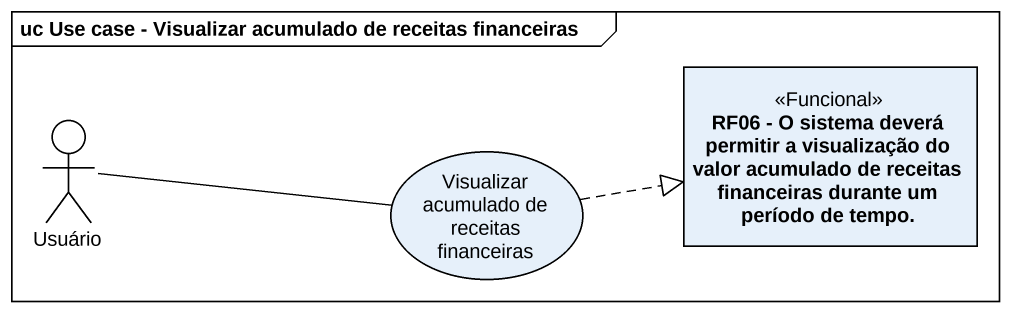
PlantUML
@startuml
mainframe uc Use case - Visualizar acumulado de receitas financeiras
allowmixing
hide circle
hide empty members
class "RF06 - O sistema deverá permitir a visualização do valor acumulado de receitas financeiras durante um período de tempo." as RF06_O_sistema_deverá <<Funcional>>
actor Usuário
usecase "Visualizar acumulado de receitas financeiras" as Visualizar_acumulado_de
Usuário -right- Visualizar_acumulado_de
Visualizar_acumulado_de .right.|> RF06_O_sistema_deverá
@enduml
